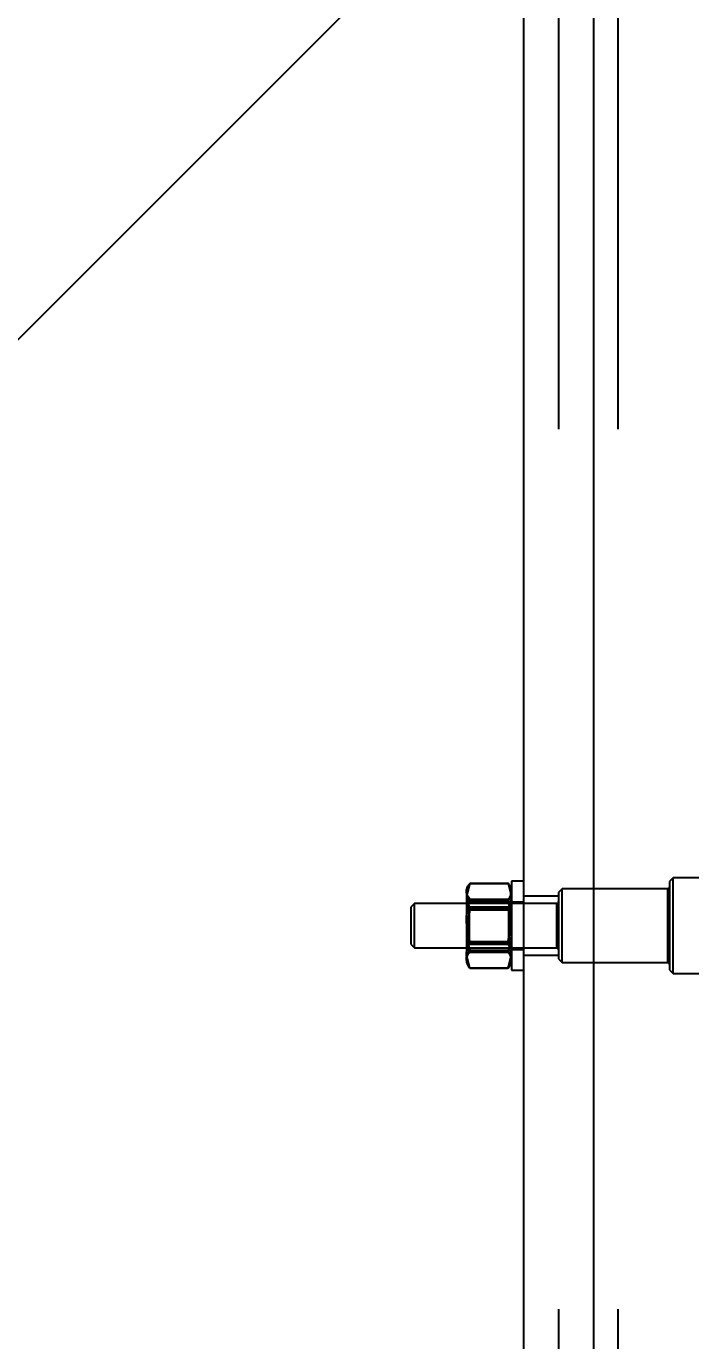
# Model space of a CAD drawing. Header units: metres. Extents: x 0 to 63075, y 0 to 44550.
# Drawn here: x 13701.7 to 13791.6, y 28706.2 to 28884 of the extents above; entities that cross this region are included whole.
import ezdxf

# ---------------------------------------------------------------- set-up
doc = ezdxf.new("R2010")
doc.units = ezdxf.units.M
doc.header["$LTSCALE"] = 75
doc.linetypes.add('HIDDEN2', pattern=[4.7625, 3.175, -1.5875])
for name, color, linetype in [('18_COTAS', 7, 'Continuous'), ('SDM', 7, 'Continuous'), ('SL1', 8, 'Continuous'), ('SL4', 4, 'Continuous'), ('ST1', 7, 'HIDDEN2')]:
    doc.layers.add(name, color=color, linetype=linetype)
doc.styles.add('ROMANS', font='ROMANS.SHX')
doc.dimstyles.new('75___1-75', dxfattribs={"dimscale": 75, "dimtxt": 2.5, "dimasz": 2, "dimexe": 1.5, "dimexo": 1, "dimgap": 0.5, "dimtad": 1, "dimdec": 0, "dimzin": 12, "dimtxsty": 'ROMANS', "dimcen": 0, "dimclrd": 256, "dimclre": 256, "dimclrt": 3, "dimazin": 3, "dimtfac": 1, "dimtdec": 0, "dimtmove": 0, "dimatfit": 0, "dimfxl": 1, "dimlwd": -1, "dimlwe": -1, "dimarcsym": 0})

# ---------------------------------------------------------------- blocks, each defined once
blk = doc.blocks.new('A$C1d93b9d1')
at = {"layer": 'SL1'}
h = blk.add_hatch(dxfattribs=at)
h.set_pattern_fill('_USER', color=256, scale=162.5, angle=45, style=0, pattern_type=0)
h.set_pattern_definition([(45, (-16661.6, -20824.6), (-114.90485, 114.90485), [])])
h.paths.add_polyline_path([(4898.08, 4636.32), (5948.73, 4636.32), (5901.61, 4542.06), (5682.61, 4461.67), (5480.24, 4248.21), (5366.58, 4226.04), (5244.6, 4278.71), (5081.05, 4469.99), (4934.12, 4553.15)])
blk = doc.blocks.new('*D27')
at = {"layer": '18_COTAS', "transparency": 16777216}
for p, q in [((12131.24, 27878.33), (12131.24, 30705.37)), ((13913.74, 30509.57), (13913.74, 30705.37)), ((11981.24, 30592.87), (11122.31, 30592.87)), ((13913.74, 30592.87), (12131.24, 30592.87)), ((14063.74, 30592.87), (14213.74, 30592.87))]:
    blk.add_line(p, q, dxfattribs=at)
for points in [[(11981.24, 30617.87), (11981.24, 30567.87), (12131.24, 30592.87)], [(14063.74, 30617.87), (14063.74, 30567.87), (13913.74, 30592.87)]]:
    blk.add_solid(points, dxfattribs=at)
at = {"layer": 'Defpoints', "color": 0, "transparency": 16777216}
for p in [(13913.74, 30592.87), (13913.74, 30434.57), (12131.24, 27803.33)]:
    blk.add_point(p, dxfattribs=at)
at = {"layer": '18_COTAS', "color": 3, "transparency": 16777216, "insert": (11476.78, 30724.12), "char_height": 187.5, "attachment_point": 5, "style": 'ROMANS'}
blk.add_mtext('1782', dxfattribs=at)
blk = doc.blocks.new('A$C429c7d53')
at = {"layer": 'SL4'}
for p, q in [((48.23, 2334.74), (48.23, 1009.76)), ((57.76, 1009.76), (57.76, 2334.74)), ((40.76, 1677.63), (40.53, 1677.25)), ((40.53, 1677.25), (40.53, 1676.89)), ((40.53, 1676.89), (40.53, 1672.96)), ((40.98, 1678), (46.19, 1678)), ((40.98, 1677.96), (46.19, 1677.96)), ((46.37, 1677.62), (46.19, 1677.96)), ((46.63, 1677.25), (46.41, 1677.63)), ((48.23, 1678.25), (46.63, 1678.25)), ((46.63, 1678.25), (46.63, 1666.25)), ((33.5, 1675.25), (33, 1674.75)), ((40.53, 1675.25), (33.5, 1675.25)), ((33.5, 1669.25), (33.5, 1675.25)), ((40.98, 1675.82), (46.19, 1675.82)), ((33, 1674.75), (33, 1669.75)), ((40.98, 1670.11), (40.53, 1672.96)), ((40.53, 1672.96), (40.53, 1668.32)), ((46.19, 1670.11), (46.63, 1672.96)), ((33, 1669.75), (33.5, 1669.25)), ((40.98, 1670.11), (46.19, 1670.11)), ((33.5, 1669.25), (40.53, 1669.25)), ((40.98, 1666.54), (40.53, 1668.32)), ((40.53, 1668.32), (40.53, 1667.25)), ((46.19, 1666.54), (46.63, 1668.32)), ((40.53, 1667.25), (40.76, 1666.87)), ((40.98, 1666.54), (46.19, 1666.54)), ((40.98, 1666.5), (46.19, 1666.5)), ((46.41, 1666.87), (46.63, 1667.25)), ((46.63, 1666.25), (48.23, 1666.25))]:
    blk.add_line(p, q, dxfattribs=at)
for points, knots in [([(40.53, 1676.89), (40.54, 1676.99), (40.57, 1677.35), (40.81, 1677.71), (40.98, 1677.96)], [0, 0, 0, 0, 0.268634, 1, 1, 1, 1]), ([(40.98, 1675.82), (40.91, 1675.91), (40.65, 1676.26), (40.59, 1676.62), (40.53, 1676.89)], [0, 0, 0, 0, 0.2575513, 1, 1, 1, 1]), ([(46.19, 1675.82), (46.26, 1675.91), (46.52, 1676.26), (46.58, 1676.62), (46.63, 1676.89)], [0, 0, 0, 0, 0.2575513, 1, 1, 1, 1]), ([(40.53, 1672.96), (40.54, 1673.03), (40.54, 1674), (40.77, 1674.94), (40.98, 1675.82)], [0, 0, 0, 0, 0.070201, 1, 1, 1, 1]), ([(46.63, 1672.96), (46.63, 1673.03), (46.63, 1674), (46.4, 1674.94), (46.19, 1675.82)], [0, 0, 0, 0, 0.070201, 1, 1, 1, 1]), ([(40.53, 1668.32), (40.54, 1668.36), (40.54, 1668.97), (40.77, 1669.56), (40.98, 1670.11)], [0, 0, 0, 0, 0.070201, 1, 1, 1, 1]), ([(46.63, 1668.32), (46.63, 1668.36), (46.63, 1668.97), (46.4, 1669.56), (46.19, 1670.11)], [0, 0, 0, 0, 0.070201, 1, 1, 1, 1]), ([(40.98, 1666.54), (40.91, 1666.63), (40.81, 1666.74), (40.78, 1666.85), (40.77, 1666.88)], [0, 0, 0, 0, 0.793753, 1, 1, 1, 1]), ([(46.19, 1666.54), (46.26, 1666.63), (46.36, 1666.74), (46.39, 1666.85), (46.4, 1666.88)], [0, 0, 0, 0, 0.793753, 1, 1, 1, 1])]:
    blk.add_open_spline(points, degree=3, knots=knots, dxfattribs=at)
at = {"layer": 'ST1'}
for p, q in [((53, 2334.74), (53, 1009.76)), ((57.76, 1009.76), (57.76, 2334.74)), ((61, 2334.74), (61, 1009.76)), ((68.5, 1678.73), (68, 1678.22)), ((68.5, 1665.78), (68.5, 1678.73)), ((72.75, 1678.73), (68.5, 1678.73)), ((40.98, 1678), (40.53, 1676.34)), ((40.98, 1677.96), (40.53, 1676.18)), ((40.83, 1677.76), (40.76, 1677.63)), ((46.19, 1678), (46.63, 1676.34)), ((46.19, 1677.96), (46.63, 1676.18)), ((46.41, 1677.63), (46.34, 1677.76)), ((53.5, 1677.25), (53, 1676.75)), ((53, 1676.75), (53, 1667.75)), ((53.5, 1667.25), (53.5, 1677.25)), ((67.75, 1677.25), (53.5, 1677.25)), ((67.75, 1677.25), (67.75, 1667.3)), ((67.75, 1667.25), (67.75, 1677.2)), ((68, 1678.22), (68, 1666.28)), ((52.75, 1675.25), (40.53, 1675.25)), ((40.56, 1675.25), (40.53, 1675.25)), ((40.56, 1675.25), (40.56, 1669.25)), ((40.91, 1674.75), (40.56, 1675.25)), ((40.98, 1675.57), (46.19, 1675.57)), ((46.63, 1675.25), (46.28, 1674.75)), ((48.23, 1675.45), (46.63, 1675.45)), ((53, 1676.25), (48.23, 1676.25)), ((52.75, 1675.25), (52.75, 1669.25)), ((52.75, 1669.25), (52.75, 1675.25)), ((40.98, 1674.68), (40.53, 1671.81)), ((40.98, 1674.39), (40.53, 1671.54)), ((40.91, 1674.75), (40.91, 1669.75)), ((46.28, 1674.75), (40.91, 1674.75)), ((40.98, 1674.68), (46.19, 1674.68)), ((40.98, 1674.39), (46.19, 1674.39)), ((46.19, 1674.68), (46.63, 1671.81)), ((46.19, 1674.39), (46.63, 1671.54)), ((46.28, 1669.75), (46.28, 1674.75)), ((40.98, 1669.82), (40.53, 1672.69)), ((46.19, 1669.82), (46.63, 1672.69)), ((40.56, 1669.25), (40.91, 1669.75)), ((40.91, 1669.75), (46.28, 1669.75)), ((40.98, 1669.82), (46.19, 1669.82)), ((46.28, 1669.75), (46.63, 1669.25)), ((40.53, 1669.25), (52.75, 1669.25)), ((40.53, 1669.25), (40.56, 1669.25)), ((40.98, 1666.5), (40.53, 1668.16)), ((40.98, 1668.93), (46.19, 1668.93)), ((40.98, 1668.68), (46.19, 1668.68)), ((46.19, 1666.5), (46.63, 1668.16)), ((46.63, 1669.05), (48.23, 1669.05)), ((48.23, 1668.25), (53, 1668.25)), ((40.77, 1666.88), (40.53, 1667.61)), ((40.76, 1666.87), (40.83, 1666.74)), ((46.19, 1666.5), (46.35, 1666.76)), ((46.34, 1666.74), (46.41, 1666.87)), ((53, 1667.75), (53.5, 1667.25)), ((53.5, 1667.25), (67.75, 1667.25)), ((68, 1666.28), (68.5, 1665.78)), ((68.5, 1665.78), (72.75, 1665.78))]:
    blk.add_line(p, q, dxfattribs=at)
for centre, start, end in [((67.75, 1677.5), 270, 0), ((52.75, 1675.5), 270, 0), ((52.75, 1669), 0, 90), ((67.75, 1667), 0, 90)]:
    blk.add_arc(centre, 0.25, start, end, dxfattribs=at)
for points, knots in [([(40.53, 1676.78), (40.54, 1676.9), (40.56, 1677.22), (40.74, 1677.54), (40.86, 1677.74)], [0, 0, 0, 0, 0.341173, 1, 1, 1, 1]), ([(40.98, 1675.57), (40.91, 1675.67), (40.65, 1676.07), (40.59, 1676.48), (40.53, 1676.78)], [0, 0, 0, 0, 0.257551, 1, 1, 1, 1]), ([(46.63, 1676.78), (46.63, 1676.9), (46.6, 1677.31), (46.36, 1677.71), (46.19, 1678)], [0, 0, 0, 0, 0.268634, 1, 1, 1, 1]), ([(46.19, 1675.57), (46.26, 1675.67), (46.52, 1676.07), (46.58, 1676.48), (46.63, 1676.78)], [0, 0, 0, 0, 0.257551, 1, 1, 1, 1]), ([(40.53, 1676.34), (40.54, 1676.3), (40.54, 1675.74), (40.77, 1675.19), (40.98, 1674.68)], [0, 0, 0, 0, 0.070201, 1, 1, 1, 1]), ([(40.53, 1676.18), (40.54, 1676.14), (40.54, 1675.53), (40.77, 1674.94), (40.98, 1674.39)], [0, 0, 0, 0, 0.070201, 1, 1, 1, 1]), ([(40.53, 1672.69), (40.54, 1672.76), (40.54, 1673.73), (40.77, 1674.68), (40.98, 1675.57)], [0, 0, 0, 0, 0.070201, 1, 1, 1, 1]), ([(46.63, 1676.34), (46.63, 1676.3), (46.63, 1675.74), (46.4, 1675.19), (46.19, 1674.68)], [0, 0, 0, 0, 0.070201, 1, 1, 1, 1]), ([(46.63, 1676.18), (46.63, 1676.14), (46.63, 1675.53), (46.4, 1674.94), (46.19, 1674.39)], [0, 0, 0, 0, 0.070201, 1, 1, 1, 1]), ([(46.63, 1672.69), (46.63, 1672.76), (46.63, 1673.73), (46.4, 1674.68), (46.19, 1675.57)], [0, 0, 0, 0, 0.070201, 1, 1, 1, 1]), ([(40.53, 1671.81), (40.54, 1671.74), (40.54, 1670.77), (40.77, 1669.82), (40.98, 1668.93)], [0, 0, 0, 0, 0.070201, 1, 1, 1, 1]), ([(40.53, 1671.54), (40.54, 1671.47), (40.54, 1670.5), (40.77, 1669.56), (40.98, 1668.68)], [0, 0, 0, 0, 0.070201, 1, 1, 1, 1]), ([(46.63, 1671.81), (46.63, 1671.74), (46.63, 1670.77), (46.4, 1669.82), (46.19, 1668.93)], [0, 0, 0, 0, 0.070201, 1, 1, 1, 1]), ([(46.63, 1671.54), (46.63, 1671.47), (46.63, 1670.5), (46.4, 1669.56), (46.19, 1668.68)], [0, 0, 0, 0, 0.070201, 1, 1, 1, 1]), ([(40.53, 1668.16), (40.54, 1668.2), (40.54, 1668.76), (40.77, 1669.31), (40.98, 1669.82)], [0, 0, 0, 0, 0.070201, 1, 1, 1, 1]), ([(46.63, 1668.16), (46.63, 1668.2), (46.63, 1668.76), (46.4, 1669.31), (46.19, 1669.82)], [0, 0, 0, 0, 0.070201, 1, 1, 1, 1]), ([(40.53, 1667.72), (40.54, 1667.83), (40.57, 1668.24), (40.81, 1668.64), (40.98, 1668.93)], [0, 0, 0, 0, 0.268634, 1, 1, 1, 1]), ([(40.53, 1667.61), (40.54, 1667.7), (40.57, 1668.07), (40.81, 1668.42), (40.98, 1668.68)], [0, 0, 0, 0, 0.268634, 1, 1, 1, 1]), ([(46.63, 1667.72), (46.63, 1667.83), (46.6, 1668.24), (46.36, 1668.64), (46.19, 1668.93)], [0, 0, 0, 0, 0.268634, 1, 1, 1, 1]), ([(46.63, 1667.61), (46.63, 1667.7), (46.6, 1668.07), (46.36, 1668.42), (46.19, 1668.68)], [0, 0, 0, 0, 0.268634, 1, 1, 1, 1]), ([(40.98, 1666.5), (40.91, 1666.6), (40.65, 1667), (40.59, 1667.41), (40.53, 1667.72)], [0, 0, 0, 0, 0.257551, 1, 1, 1, 1])]:
    blk.add_open_spline(points, degree=3, knots=knots, dxfattribs=at)

msp = doc.modelspace()

# ---------------------------------------------------------------- block references
at = {"layer": 'SDM'}
for name, p in [('A$C1d93b9d1', (8259.51, 24302.83)), ('A$C429c7d53', (13720.74, 27090.07))]:
    msp.add_blockref(name, p, dxfattribs=at)

# ---------------------------------------------------------------- dimensions: what is measured, and where the dimension line sits
at = {"layer": '18_COTAS'}
dim = msp.add_linear_dim(base=(13913.73996451, 30592.87116724), p1=(12131.23996451, 27803.3334565), p2=(13913.73996451, 30434.56595658), dimstyle='75___1-75', dxfattribs=at)
dim.commit()
dim.dimension.update_dxf_attribs({"geometry": '*D27', "text_midpoint": (11476.77567879, 30592.87116724), "dimtype": 160})

doc.saveas('drawing.dxf')
